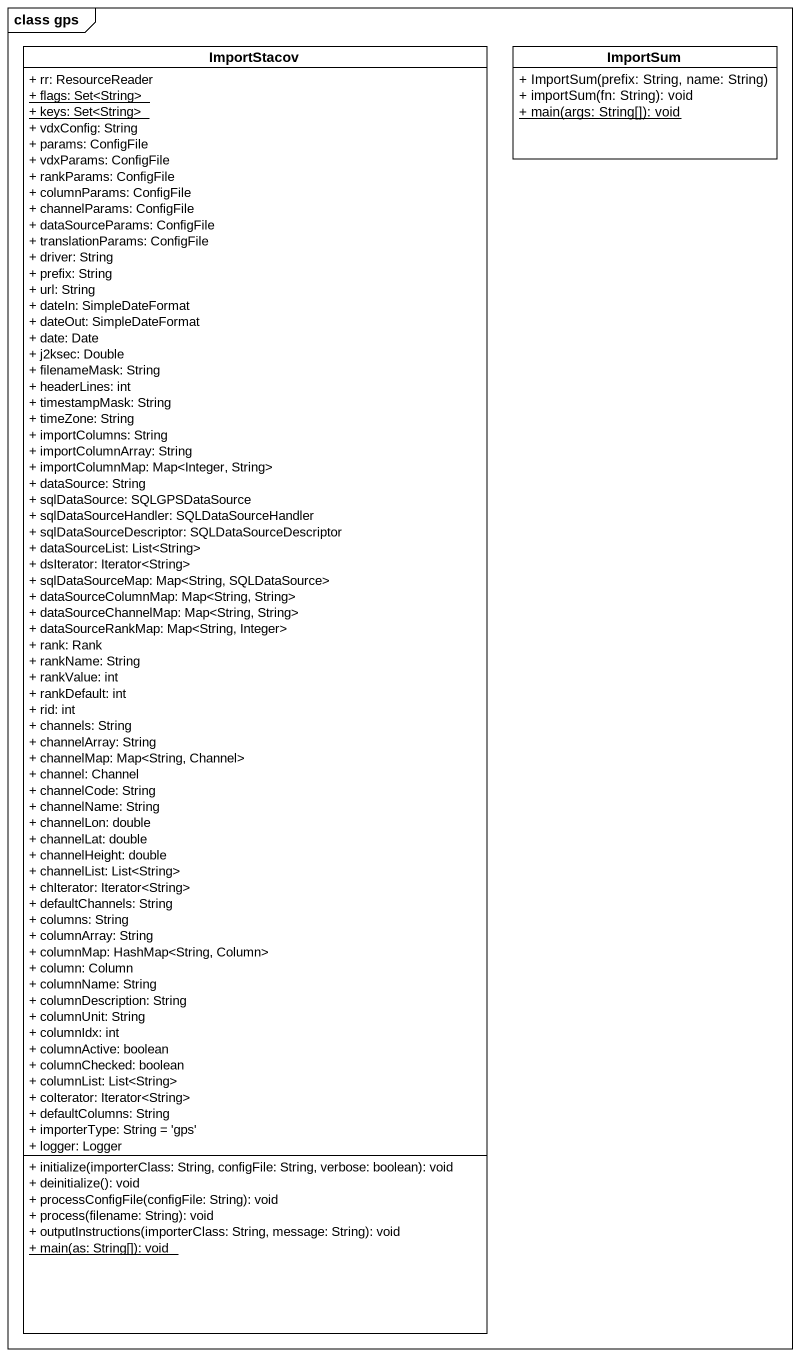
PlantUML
@startuml
mainframe class gps
hide circle
hide empty members
skinparam classAttributeIconSize 0
class ImportStacov {
  + rr: ResourceReader
  {static} + flags: Set<String>
  {static} + keys: Set<String>
  + vdxConfig: String
  + params: ConfigFile
  + vdxParams: ConfigFile
  + rankParams: ConfigFile
  + columnParams: ConfigFile
  + channelParams: ConfigFile
  + dataSourceParams: ConfigFile
  + translationParams: ConfigFile
  + driver: String
  + prefix: String
  + url: String
  + dateIn: SimpleDateFormat
  + dateOut: SimpleDateFormat
  + date: Date
  + j2ksec: Double
  + filenameMask: String
  + headerLines: int
  + timestampMask: String
  + timeZone: String
  + importColumns: String
  + importColumnArray: String
  + importColumnMap: Map<Integer, String>
  + dataSource: String
  + sqlDataSource: SQLGPSDataSource
  + sqlDataSourceHandler: SQLDataSourceHandler
  + sqlDataSourceDescriptor: SQLDataSourceDescriptor
  + dataSourceList: List<String>
  + dsIterator: Iterator<String>
  + sqlDataSourceMap: Map<String, SQLDataSource>
  + dataSourceColumnMap: Map<String, String>
  + dataSourceChannelMap: Map<String, String>
  + dataSourceRankMap: Map<String, Integer>
  + rank: Rank
  + rankName: String
  + rankValue: int
  + rankDefault: int
  + rid: int
  + channels: String
  + channelArray: String
  + channelMap: Map<String, Channel>
  + channel: Channel
  + channelCode: String
  + channelName: String
  + channelLon: double
  + channelLat: double
  + channelHeight: double
  + channelList: List<String>
  + chIterator: Iterator<String>
  + defaultChannels: String
  + columns: String
  + columnArray: String
  + columnMap: HashMap<String, Column>
  + column: Column
  + columnName: String
  + columnDescription: String
  + columnUnit: String
  + columnIdx: int
  + columnActive: boolean
  + columnChecked: boolean
  + columnList: List<String>
  + coIterator: Iterator<String>
  + defaultColumns: String
  + importerType: String = 'gps'
  + logger: Logger
  + initialize(importerClass: String, configFile: String, verbose: boolean): void
  + deinitialize(): void
  + processConfigFile(configFile: String): void
  + process(filename: String): void
  + outputInstructions(importerClass: String, message: String): void
  {static} + main(as: String[]): void
}
class ImportSum {
  + ImportSum(prefix: String, name: String)
  + importSum(fn: String): void
  {static} + main(args: String[]): void
}
@enduml
